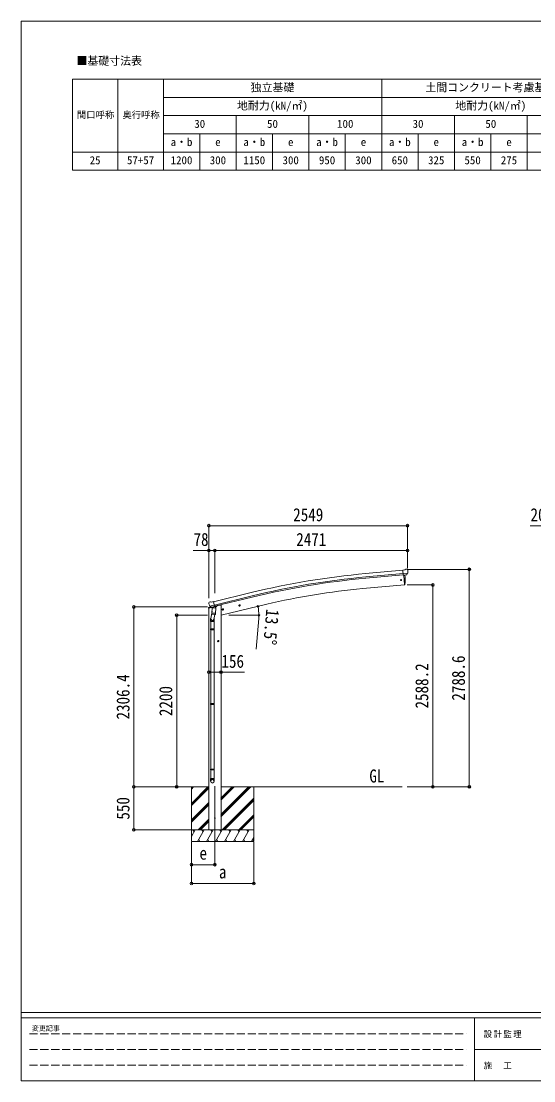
# Model space of a CAD drawing. Units: millimetres at full size, with parts at other scales. Extents: x -9783 to 9892, y -6828 to 6752.
# Drawn here: x -9783 to -3208, y -6828 to 6752 of the extents above; entities that cross this region are included whole.
import ezdxf
from ezdxf.enums import TextEntityAlignment as Align

# ---------------------------------------------------------------- set-up
doc = ezdxf.new("R2010")
doc.units = ezdxf.units.MM
doc.header["$LTSCALE"] = 35
doc.header["$PDMODE"] = 32
doc.header["$PDSIZE"] = 35
doc.linetypes.add('DASHED3', pattern=[4, 3, -1])
for name, color, linetype, lineweight in [('0-0_0', 7, 'Continuous', 9), ('0-1_本体', 4, 'Continuous', 9), ('0-2_部品', 7, 'Continuous', 9), ('0-8_PARTS2', 2, 'Continuous', 9), ('0-A_寸法', 6, 'Continuous', 9), ('1-0_FRAME', 7, 'Continuous', 18), ('F-0_240', 7, 'Continuous', 9)]:
    doc.layers.add(name, color=color, linetype=linetype, lineweight=lineweight)
doc.styles.add('ＭＳ ゴシック', font='')
doc.styles.get('ＭＳ ゴシック').set_extended_font_data('MS Gothic')

msp = doc.modelspace()

# ---------------------------------------------------------------- linework, layer by layer
at = {"layer": '0-0_0', "color": 6}
for p, q in [((-4035.49, -3061.84), (-4035.49, -273.24)), ((-4504.5, -473.64), (-4504.5, -3061.84))]:
    msp.add_line(p, q, dxfattribs=at)
at = {"layer": '0-0_0'}
for p, q in [((-7972.53, -3061.84), (-7376.2, -3061.84)), ((-7598.45, -3061.84), (-7598.45, -3761.84)), ((-7598.45, -3273.07), (-7387.22, -3061.84)), ((-7598.45, -3089.22), (-7571.07, -3061.84)), ((-7598.45, -3075.08), (-7585.21, -3061.84)), ((-7598.45, -3287.21), (-7376.2, -3064.96)), ((-7598.45, -3301.35), (-7376.2, -3079.1)), ((-7220.7, -3061.84), (-4898.6, -3061.84)), ((-7220.7, -3444.1), (-6838.44, -3061.84)), ((-7220.7, -3415.82), (-6866.72, -3061.84)), ((-7220.7, -3429.96), (-6852.58, -3061.84)), ((-7220.7, -3231.97), (-7050.57, -3061.84)), ((-7220.7, -3217.83), (-7064.71, -3061.84)), ((-7220.7, -3203.69), (-7078.85, -3061.84)), ((-6798.45, -3061.84), (-6798.45, -3761.84)), ((-7204.59, -3611.84), (-6798.45, -3205.7)), ((-7190.45, -3611.84), (-6798.45, -3219.84)), ((-7176.31, -3611.84), (-6798.45, -3233.98)), ((-7598.45, -3485.2), (-7376.2, -3262.95)), ((-7598.45, -3499.34), (-7376.2, -3277.09)), ((-7598.45, -3513.48), (-7376.2, -3291.23)), ((-7512.96, -3611.84), (-7376.2, -3475.08)), ((-7498.82, -3611.84), (-7376.2, -3489.22)), ((-7484.67, -3611.84), (-7376.2, -3503.37)), ((-6992.46, -3611.84), (-6798.45, -3417.83)), ((-6978.32, -3611.84), (-6798.45, -3431.97)), ((-6964.17, -3611.84), (-6798.45, -3446.12)), ((-6798.45, -3611.84), (-7598.45, -3611.84)), ((-7598.45, -3695.67), (-7550.05, -3611.84)), ((-7565.05, -3637.82), (-7580.05, -3611.84)), ((-7521.18, -3761.84), (-7434.58, -3611.84)), ((-7449.58, -3637.82), (-7464.58, -3611.84)), ((-7405.71, -3761.84), (-7319.11, -3611.84)), ((-7334.11, -3637.82), (-7349.11, -3611.84)), ((-7290.24, -3761.84), (-7203.64, -3611.84)), ((-7218.64, -3637.82), (-7233.64, -3611.84)), ((-7174.77, -3761.84), (-7088.17, -3611.84)), ((-7103.17, -3637.82), (-7118.17, -3611.84)), ((-7059.3, -3761.84), (-6972.7, -3611.84)), ((-7002.7, -3611.84), (-6987.7, -3637.82)), ((-6943.83, -3761.84), (-6857.23, -3611.84)), ((-6872.23, -3637.82), (-6887.23, -3611.84)), ((-7598.45, -3761.84), (-6798.45, -3761.84)), ((-7506.18, -3735.86), (-7491.19, -3761.84)), ((-7390.71, -3735.86), (-7375.71, -3761.84)), ((-7275.24, -3735.86), (-7260.24, -3761.84)), ((-7159.77, -3735.86), (-7144.77, -3761.84)), ((-7044.3, -3735.86), (-7029.31, -3761.84)), ((-6928.83, -3735.86), (-6913.83, -3761.84)), ((-6828.36, -3761.84), (-6798.45, -3710.03)), ((-6813.36, -3735.86), (-6798.36, -3761.84))]:
    msp.add_line(p, q, dxfattribs=at)
at = {"layer": '0-1_本体'}
for p, q in [((-4888.82, -284.04), (-5366.14, -327.31)), ((-4885.06, -327.03), (-5362.24, -370.3)), ((-4883.59, -343.81), (-5360.72, -387.07)), ((-4876.37, -346.02), (-4865.21, -473.63)), ((-5403.15, -520.69), (-4865.21, -473.63)), ((-7315.68, -688.25), (-6832.8, -570.77)), ((-7305.6, -730.22), (-6822.6, -612.7)), ((-7301.67, -746.59), (-6818.62, -629.07)), ((-7375.7, -771.55), (-7375.7, -3611.84)), ((-7220.2, -861.84), (-6634.52, -721.23)), ((-7220.2, -731.84), (-7220.2, -3611.84))]:
    msp.add_line(p, q, dxfattribs=at)
at = {"layer": '0-1_本体', "color": 6}
msp.add_line((-7220.2, -1592.02), (-7376.2, -1592.02), dxfattribs=at)
at = {"layer": '0-1_本体'}
msp.add_lwpolyline([(-7220.2, -731.84), (-7240.2, -731.84), (-7273.71, -739.88)], dxfattribs=at)
for centre, radius, start, end in [((-4461.44, -10317.24), 10030.81, 95.17465, 103.67464), ((-4461.44, -10317.24), 9987.65, 95.17465, 103.67464), ((-4461.44, -10317.24), 9970.81, 95.17465, 103.67464), ((-4669.53, -8906.01), 8417.35, 95.00001, 103.5)]:
    msp.add_arc(centre, radius, start, end, dxfattribs=at)
at = {"layer": '0-2_部品'}
for p, q in [((-4835.82, -271.24), (-4849.48, -272.43)), ((-4862.44, -279.59), (-4889.01, -281.91)), ((-4883.35, -346.57), (-4889.01, -281.91)), ((-4826.15, -321.88), (-4885.06, -327.03)), ((-4873.39, -345.7), (-4883.35, -346.57)), ((-4876.38, -345.96), (-4865.21, -473.57)), ((-4862.44, -279.59), (-4850.72, -272.82)), ((-4839.78, -342.76), (-4847.49, -343.44)), ((-4837.4, -341.36), (-4826.46, -322.43)), ((-4826.68, -276.99), (-4832.17, -272.39)), ((-4825.62, -279.03), (-4825.5, -280.37)), ((-4865.21, -473.57), (-4863.16, -473.32)), ((-7378.76, -772.16), (-7336.06, -761.91)), ((-7378.76, -765.27), (-7378.76, -772.16)), ((-7377.64, -703.83), (-7377.36, -704.98)), ((-7373.42, -695.25), (-7377.27, -701.55)), ((-7350.26, -756.06), (-7376.46, -762.35)), ((-7370.32, -693), (-7357.14, -689.84)), ((-7363.58, -744.13), (-7306.07, -730.33)), ((-7346.73, -759.04), (-7363.11, -744.55)), ((-7342.58, -692.51), (-7355.84, -689.82)), ((-7335.14, -808.56), (-7351.05, -904.74)), ((-7344.02, -759.61), (-7336.5, -757.81)), ((-7343.18, -759.51), (-7341.65, -759.14)), ((-7342.58, -692.51), (-7316.65, -686.29)), ((-7341.65, -759.14), (-7304.95, -750.33)), ((-7339.82, -759.37), (-7339.87, -760.11)), ((-7339.11, -761.15), (-7313.3, -767.58)), ((-7332.19, -766.49), (-7336.87, -833.33)), ((-7286.51, -769.69), (-7332.19, -766.49)), ((-7330.42, -763.31), (-7330.65, -766.6)), ((-7310.9, -752.15), (-7311.92, -766.76)), ((-7304.95, -750.33), (-7303.42, -749.96)), ((-7301.87, -747.86), (-7300.92, -747.92)), ((-7300.92, -747.92), (-7287.61, -763.24)), ((-7296.93, -752.51), (-7278.04, -747.98)), ((-7291.18, -836.53), (-7286.51, -769.69)), ((-7287.61, -763.24), (-7288.05, -769.58)), ((-7274.21, -739.8), (-7274.21, -743.12)), ((-7205.89, -789.38), (-7186.44, -784.71)), ((-7201.33, -781.6), (-7203.46, -788.8)), ((-7194.03, -779.85), (-7201.33, -781.6)), ((-7193.83, -796.77), (-7198.5, -777.32)), ((-7188.87, -785.29), (-7194.03, -779.85)), ((-7191, -792.49), (-7188.87, -785.29)), ((-6991.97, -738.02), (-6972.52, -733.35)), ((-6987.41, -730.24), (-6989.54, -737.44)), ((-6980.11, -728.49), (-6987.41, -730.24)), ((-6979.91, -745.41), (-6984.58, -725.96)), ((-6974.95, -733.94), (-6980.11, -728.49)), ((-6977.08, -741.13), (-6974.95, -733.94)), ((-7353.2, -941.9), (-7353.2, -907.54)), ((-7307.2, -941.9), (-7353.2, -941.9)), ((-7351.2, -941.9), (-7351.2, -1035.9)), ((-7337.73, -845.8), (-7336.86, -833.33)), ((-7337.33, -847.16), (-7337.33, -847.16)), ((-7291.18, -836.53), (-7336.87, -833.33)), ((-7335.88, -847.94), (-7294.19, -850.85)), ((-7299.62, -850.47), (-7310.35, -914.06)), ((-7309.2, -941.9), (-7309.2, -1035.9)), ((-7307.2, -907.24), (-7307.2, -941.9)), ((-7291.19, -836.52), (-7292.08, -849.22)), ((-7353.2, -1037.9), (-7352.2, -1035.9)), ((-7307.2, -1037.9), (-7353.2, -1037.9)), ((-7307.2, -1045.9), (-7353.2, -1045.9)), ((-7308.2, -1035.9), (-7352.2, -1035.9)), ((-7308.2, -1047.9), (-7352.2, -1047.9)), ((-7351.2, -1047.9), (-7351.2, -1992.08)), ((-7309.2, -1047.9), (-7309.2, -1992.08)), ((-7307.2, -1037.9), (-7308.2, -1035.9)), ((-7307.2, -1045.9), (-7308.2, -1047.9)), ((-7307.2, -1037.9), (-7307.2, -1045.9)), ((-7244.7, -1191.96), (-7264.7, -1191.96)), ((-7254.7, -1184.45), (-7261.2, -1188.21)), ((-7261.2, -1188.21), (-7261.2, -1195.71)), ((-7261.2, -1195.71), (-7254.7, -1199.46)), ((-7254.7, -1201.96), (-7254.7, -1181.96)), ((-7248.2, -1188.21), (-7254.7, -1184.45)), ((-7353.2, -1994.08), (-7352.2, -1992.08)), ((-7307.2, -1994.08), (-7353.2, -1994.08)), ((-7307.2, -2002.08), (-7353.2, -2002.08)), ((-7308.2, -1992.08), (-7352.2, -1992.08)), ((-7308.2, -2004.08), (-7352.2, -2004.08)), ((-7351.2, -2004.08), (-7351.2, -2832.27)), ((-7309.2, -2004.08), (-7309.2, -2832.27)), ((-7307.2, -1994.08), (-7308.2, -1992.08)), ((-7307.2, -2002.08), (-7308.2, -2004.08)), ((-7307.2, -1994.08), (-7307.2, -2002.08)), ((-7353.2, -2834.27), (-7352.2, -2832.27)), ((-7307.2, -2834.27), (-7353.2, -2834.27)), ((-7307.2, -2842.27), (-7353.2, -2842.27)), ((-7308.2, -2832.27), (-7352.2, -2832.27)), ((-7308.2, -2844.27), (-7352.2, -2844.27)), ((-7351.2, -2844.27), (-7351.2, -2954.27)), ((-7309.2, -2844.27), (-7309.2, -2954.27)), ((-7307.2, -2834.27), (-7308.2, -2832.27)), ((-7307.2, -2842.27), (-7308.2, -2844.27)), ((-7307.2, -2834.27), (-7307.2, -2842.27)), ((-7353.2, -2988.41), (-7353.2, -2954.27)), ((-7307.2, -2954.27), (-7353.2, -2954.27)), ((-7307.2, -2988.41), (-7307.2, -2954.27))]:
    msp.add_line(p, q, dxfattribs=at)
for points in [[(-4873.39, -345.7), (-4873.12, -345.77), (-4847.74, -343.55), (-4847.49, -343.44)], [(-4826.07, -321.24), (-4826.36, -322.23), (-4826.46, -322.43)], [(-7363.85, -743.56), (-7363.27, -744.4), (-7363.11, -744.55)], [(-7311.22, -751.74), (-7311.45, -751.89), (-7336.22, -757.83), (-7336.5, -757.81)], [(-7311.22, -751.74), (-7301.5, -749.4), (-7316.65, -686.29)], [(-7203.46, -788.8), (-7198.3, -794.24), (-7191, -792.49)], [(-6989.54, -737.44), (-6984.38, -742.88), (-6977.08, -741.13)], [(-7353.2, -1037.9), (-7353.2, -1045.9), (-7352.2, -1047.9)], [(-7254.7, -1199.46), (-7248.2, -1195.71), (-7248.2, -1188.21)], [(-7353.2, -1994.08), (-7353.2, -2002.08), (-7352.2, -2004.08)], [(-7353.2, -2834.27), (-7353.2, -2842.27), (-7352.2, -2844.27)]]:
    msp.add_lwpolyline(points, dxfattribs=at)
for centre, radius in [((-4910.9, -410.31), 6.5), ((-7196.16, -787.05), 8.5), ((-7196.16, -787.05), 7.7), ((-7196.16, -787.05), 6.5), ((-6982.24, -735.69), 8.5), ((-6982.24, -735.69), 7.7), ((-6982.24, -735.69), 6.5), ((-7254.7, -1191.96), 8.5), ((-7254.7, -1191.96), 7.7), ((-7254.7, -1191.96), 6.5)]:
    msp.add_circle(centre, radius, dxfattribs=at)
at = {"layer": '0-2_部品', "color": 4}
msp.add_circle((-7298.2, -3461.84), 4.5, dxfattribs=at)
at = {"layer": '0-2_部品'}
for centre, radius, start, end in [((-4835.38, -276.22), 5, 50.00648, 94.99352), ((-5758.98, -417.75), 900, 356.63919, 4.64986), ((-4849.22, -275.42), 3, 95, 120), ((-5027.13, -298.01), 202.4, 353.4085, 5), ((-4863.52, -470.34), 3, 277, 356.63919), ((-7375.76, -765.27), 3, 103.5, 180), ((-7180.55, -657.73), 202.4, 193.5, 205.09125), ((-7369.15, -697.86), 5, 103.5, 148.5), ((-7356.44, -692.76), 3, 78.5, 103.5), ((-7343.3, -759.02), 0.5, 248.23754, 283.5), ((-7340.31, -759.33), 0.5, 356, 103.5), ((-7338.87, -760.18), 1, 176, 256), ((-7312.95, -766.61), 1.03, 250.03897, 351.96569), ((-7310.3, -752.23), 0.604, 100.59842, 172.20595), ((-7303.54, -749.47), 0.5, 283.5, 318.76246), ((-7279.21, -743.12), 5, 283.5, 0), ((-7323.2, -907.54), 30, 177.45142, 180), ((-7335.79, -845.97), 1.95, 175.04017, 217.47766), ((-7335.75, -845.94), 2, 217.40962, 266), ((-7294.05, -848.86), 2, 266, 349.46843)]:
    msp.add_arc(centre, radius, start, end, dxfattribs=at)
for centre, major_axis, ratio, start_param, end_param in [((-4821.3, -274.98), (-15.35, 3.44), 0.101033, 5.97514262, 5.97537366), ((-4840.05, -339.77), (1.62, -2.54), 0.997631, 5.80419048, 5.89294842), ((-4840.12, -339.66), (-3.5, 2.17), 0.650902, 2.11455212, 2.18736272), ((-4840, -339.86), (1.62, -2.54), 0.997631, 5.96575902, 6.76218013), ((-4828.62, -279.29), (2.71, -1.31), 0.997474, 0.53665673, 1.32256522), ((-7374.72, -703.11), (-1.57, -2.57), 0.99628, 4.71238898, 5.49965061), ((-7344.74, -756.79), (-0.73, -2.92), 0.997631, 5.80419048, 6.60061159), ((-7344.69, -756.56), (2.63, 3.16), 0.650902, 4.09582259, 4.16863319), ((-7344.72, -756.69), (-0.73, -2.92), 0.997631, 0.39023689, 0.47899483), ((-7330.2, -907.24), (23, 0), 0.996195, 2.55602575, 6.56630284), ((-7330.2, -907.24), (21, 0), 0.996195, 2.93491471, 5.95123941), ((-7330.2, -2986.67), (-23, 0), 0.996195, 3.14159265, 6.28318531), ((-7330.2, -2988.41), (-23, 0), 0.996195, 3.14159265, 6.28318531), ((-7330.2, -2988.41), (0, -23.43), 0.981806, 4.71238898, 7.85398163)]:
    msp.add_ellipse(centre, major_axis=major_axis, ratio=ratio, start_param=start_param, end_param=end_param, dxfattribs=at)
msp.add_ellipse((-7330.2, -2988.41), major_axis=(21, 0), ratio=0.996195, dxfattribs=at)
at = {"layer": '0-8_PARTS2'}
msp.add_line((-7298.2, -3052.63), (-7298.2, -3811.84), dxfattribs=at)
at = {"layer": '0-A_寸法'}
for p, q in [((-7376.2, 286.52), (-4827.2, 286.52)), ((-4827.2, 286.52), (-4827.2, -30.1)), ((-3054.64, 286.52), (-3254.64, 286.52)), ((-7376.2, -30.1), (-7376.2, -642.33)), ((-7376.2, -30.1), (-7298.2, -30.1)), ((-7298.2, -30.1), (-7298.2, -577.95)), ((-7298.2, -30.1), (-4827.2, -30.1)), ((-4827.2, -30.1), (-4827.2, -259.1)), ((-4035.49, -273.24), (-4833.33, -273.24)), ((-4504.5, -473.64), (-4833.33, -473.64)), ((-8336.77, -3061.84), (-8336.77, -755.44)), ((-8336.77, -755.44), (-7391.69, -755.44)), ((-7788.8, -3061.84), (-7788.8, -861.84)), ((-7788.8, -861.84), (-7391.69, -861.84)), ((-7119.7, -861.84), (-6732.84, -861.84)), ((-6735.7, -904.3), (-6770.06, -1296.8)), ((-7220.2, -1592.02), (-6920.2, -1592.02)), ((-8336.77, -3061.84), (-7608.66, -3061.84)), ((-8336.77, -3611.84), (-8336.77, -3061.84)), ((-4504.5, -3061.84), (-4833.33, -3061.84)), ((-4035.49, -3061.84), (-4504.5, -3061.84)), ((-8336.77, -3611.84), (-7608.66, -3611.84)), ((-7598.45, -4298.2), (-7598.45, -3769.26)), ((-7598.45, -4058.23), (-7598.45, -3769.26)), ((-7298.2, -4058.23), (-7298.2, -3769.26)), ((-6798.45, -4298.2), (-6798.45, -3769.26)), ((-7298.2, -4058.23), (-7598.45, -4058.23)), ((-7598.45, -4298.2), (-6798.45, -4298.2))]:
    msp.add_line(p, q, dxfattribs=at)
msp.add_lwpolyline([(-7376.2, 286.52), (-7376.2, -30.1), (-7576.2, -30.1)], dxfattribs=at)
for centre in [(-6747.3, -748.19), (-6733.84, -861.84)]:
    msp.add_circle(centre, 10.62, dxfattribs=at)
for start, end in [(0, 13.5), (354.99678, 0)]:
    msp.add_arc((-7220.7, -861.84), 486.86, start, end, dxfattribs=at)
for p in [(-7376.2, 286.52), (-4827.2, 286.52), (-7376.2, -30.1), (-7298.2, -30.1), (-4827.2, -30.1), (-4035.49, -273.24), (-4504.5, -473.64), (-8336.77, -755.44), (-7788.8, -861.84), (-7376.2, -1592.02), (-7220.2, -1592.02), (-8336.77, -3061.84), (-7788.8, -3061.84), (-4504.5, -3061.84), (-4035.49, -3061.84), (-8336.77, -3611.84), (-7598.45, -4058.23), (-7298.2, -4058.23), (-7598.45, -4298.2), (-6798.45, -4298.2)]:
    msp.add_point(p, dxfattribs=at)
at = {"layer": '1-0_FRAME'}
for p, q in [((-9126.26, 6007.79), (-2359.6, 6007.79)), ((-9126.26, 6007.79), (-9126.26, 4841.12)), ((-8542.93, 6007.79), (-8542.93, 4841.12)), ((-5159.6, 6007.79), (-5159.6, 4841.12)), ((-7959.6, 5774.46), (-2359.6, 5774.46)), ((-7959.6, 5541.12), (-2359.6, 5541.12)), ((-4226.26, 5541.12), (-4226.26, 4841.12)), ((-7959.6, 5307.79), (-2359.6, 5307.79)), ((-3759.6, 5307.79), (-3759.6, 4841.12))]:
    msp.add_line(p, q, dxfattribs=at)
for points in [[(-7959.6, 6007.79), (-7959.6, 5774.46), (-7959.6, 5074.46), (-7959.6, 4841.12)], [(-7026.26, 5541.12), (-7026.26, 5307.79), (-7026.26, 4841.12)], [(-6092.93, 5541.12), (-6092.93, 5307.79), (-6092.93, 4841.12)], [(-3292.93, 5541.12), (-3292.93, 5074.46), (-3292.93, 4841.12)], [(-7492.93, 5307.79), (-7492.93, 5074.46), (-7492.93, 4841.12)], [(-6559.6, 5307.79), (-6559.6, 5074.46), (-6559.6, 4841.12)], [(-5626.26, 5307.79), (-5626.26, 5074.46), (-5626.26, 4841.12)], [(-4692.93, 5307.79), (-4692.93, 5074.46), (-4692.93, 4841.12)], [(-9126.26, 5074.46), (-7959.6, 5074.46), (-2359.6, 5074.46)], [(-9126.26, 4841.12), (-8542.93, 4841.12), (-5159.6, 4841.12), (-3292.93, 4841.12), (-2359.6, 4841.12)]]:
    msp.add_lwpolyline(points, dxfattribs=at)
at = {"layer": 'F-0_240', "color": 5}
for p, q in [((-9783.03, 6751.9), (-9783.03, -6828.1)), ((-9783.03, 6751.9), (9396.97, 6751.9)), ((-9783.03, -5953.1), (9396.97, -5953.1)), ((-9783.03, -6023.1), (6285.75, -6023.1)), ((-3969.25, -6023.1), (-3969.25, -6828.1)), ((-3969.25, -6425.6), (3205.75, -6425.6)), ((-9783.03, -6828.1), (9396.97, -6828.1))]:
    msp.add_line(p, q, dxfattribs=at)
at = {"layer": 'F-0_240', "color": 4, "linetype": 'DASHED3'}
for p, q in [((-9678.03, -6224.35), (-4074.25, -6224.35)), ((-9678.03, -6425.6), (-4074.25, -6425.6)), ((-9678.03, -6626.85), (-4074.25, -6626.85))]:
    msp.add_line(p, q, dxfattribs=at)

# ---------------------------------------------------------------- texts
at = {"layer": '0-0_0', "style": 'ＭＳ ゴシック', "width": 0.85}
msp.add_text('GL', height=166.8, dxfattribs=at).set_placement((-5317.25, -3054.9), align=Align.BOTTOM_LEFT)
at = {"layer": '0-A_寸法', "color": 7, "style": 'ＭＳ ゴシック', "width": 0.85}
for s, p in [('2549', (-6294.2, 293.52)), ('20', (-3250.89, 293.52)), ('78', (-7572.45, -23.1)), ('2471', (-6255.2, -23.1)), ('156', (-7214.57, -1585.02)), ('e', (-7496.57, -4043.85)), ('a', (-7246.57, -4283.83))]:
    msp.add_text(s, height=166.8, dxfattribs=at).set_placement(p, align=Align.BOTTOM_LEFT)
for s, rotation, p in [('13.5°', 264.997, (-6688.55, -774.17)), ('2588.2', 90, (-4511.5, -2056.49)), ('2788.6', 90, (-4042.49, -1956.29)), ('2306.4', 90, (-8343.77, -2197.39)), ('2200', 90, (-7795.8, -2154.34)), ('550', 90, (-8343.77, -3481.21))]:
    msp.add_text(s, height=166.8, rotation=rotation, dxfattribs=at).set_placement(p, align=Align.BOTTOM_LEFT)
at = {"layer": '1-0_FRAME', "style": 'ＭＳ ゴシック'}
for s, height, p in [('■基礎寸法表', 102.6, (-9073.41, 6161.13)), ('独立基礎', 102.6, (-6839.6, 5821.12)), ('土間コンクリート考慮基礎', 102.6, (-4599.6, 5821.12)), ('地耐力(kN/㎡)', 102.6, (-7014.6, 5587.79)), ('地耐力(kN/㎡)', 102.6, (-4214.6, 5587.79)), ('間口呼称', 85.53, (-9067.93, 5482.79)), ('奥行呼称', 85.53, (-8484.6, 5482.79)), ('30', 102.6, (-7562.93, 5354.46)), ('50', 102.6, (-6629.6, 5354.46)), ('100', 102.6, (-5731.26, 5354.46)), ('30', 102.6, (-4762.93, 5354.46)), ('50', 102.6, (-3829.6, 5354.46)), ('a・b', 102.6, (-7866.26, 5121.12)), ('e', 102.6, (-7294.6, 5121.12)), ('a・b', 102.6, (-6932.93, 5121.12)), ('e', 102.6, (-6361.26, 5121.12)), ('a・b', 102.6, (-5999.6, 5121.12)), ('e', 102.6, (-5427.93, 5121.12)), ('a・b', 102.6, (-5066.26, 5121.12)), ('e', 102.6, (-4494.6, 5121.12)), ('a・b', 102.6, (-4132.93, 5121.12)), ('e', 102.6, (-3561.26, 5121.12)), ('25', 102.6, (-8904.6, 4887.79)), ('57+57', 102.6, (-8426.26, 4887.79)), ('1200', 102.6, (-7866.26, 4887.79)), ('300', 102.6, (-7364.6, 4887.79)), ('1150', 102.6, (-6932.93, 4887.79)), ('300', 102.6, (-6431.26, 4887.79)), ('950', 102.6, (-5964.6, 4887.79)), ('300', 102.6, (-5497.93, 4887.79)), ('650', 102.6, (-5031.26, 4887.79)), ('325', 102.6, (-4564.6, 4887.79)), ('550', 102.6, (-4097.93, 4887.79)), ('275', 102.6, (-3631.26, 4887.79))]:
    msp.add_text(s, height=height, dxfattribs=at).set_placement(p, align=Align.BOTTOM_LEFT)
at = {"layer": 'F-0_240', "style": 'ＭＳ ゴシック'}
msp.add_text('変更記事', height=64.15, dxfattribs=at).set_placement((-9646.27, -6206.85), align=Align.BOTTOM_LEFT)
at = {"layer": 'F-0_240', "char_height": 76.98, "attachment_point": 7, "style": 'ＭＳ ゴシック'}
for s, insert in [('\\T1.17;設計監理', (-3851.04, -6276.85)), ('\\T1.17;施\u3000工', (-3851.04, -6679.35))]:
    msp.add_mtext(s, dxfattribs=dict(at, insert=insert))

doc.saveas('drawing.dxf')
